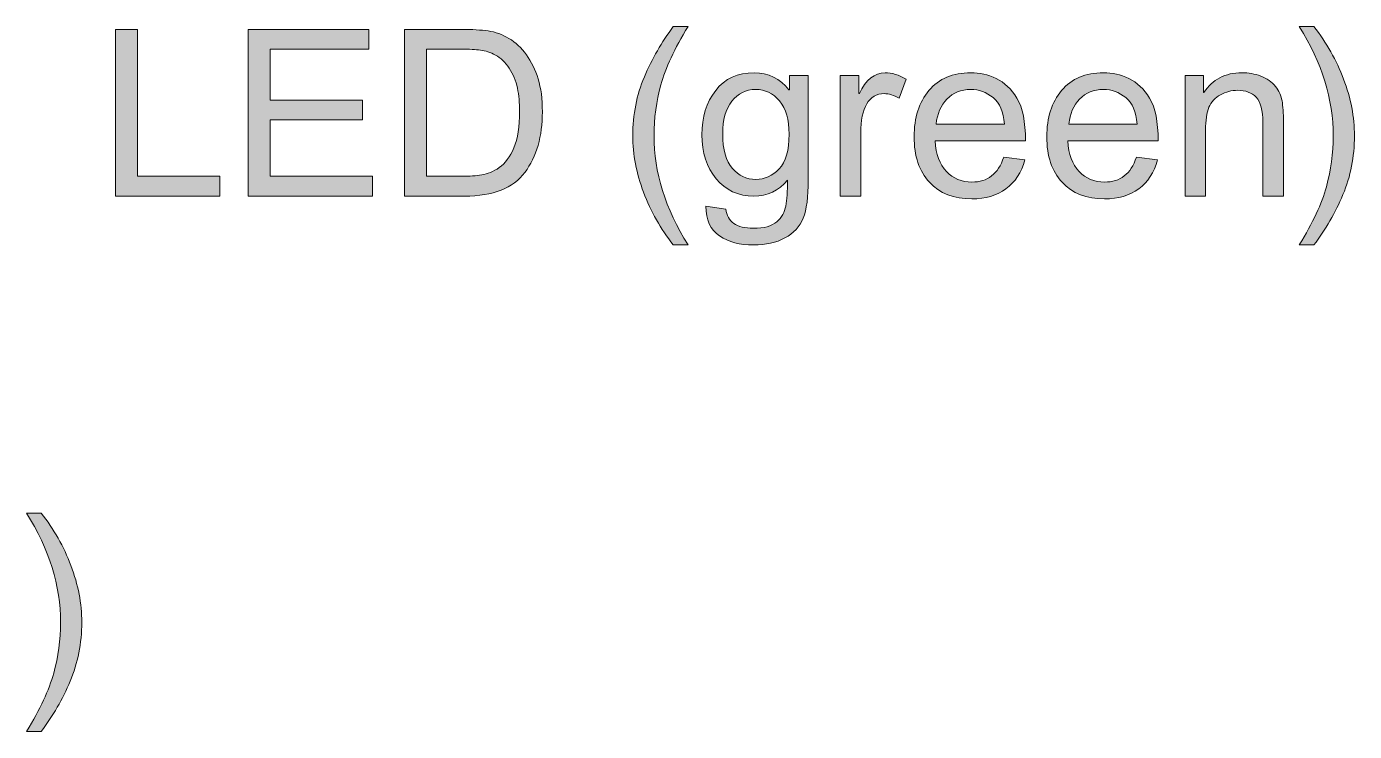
# Model space of a CAD drawing. Header units: inches. Extents: x -20 to 181, y -159 to -38.
# Drawn here: x 164.76 to 180.84, y -60.57 to -52.03 of the extents above; entities that cross this region are included whole.
import ezdxf

# ---------------------------------------------------------------- set-up
doc = ezdxf.new("R2010")
doc.units = ezdxf.units.IN
doc.header["$MEASUREMENT"] = 0
doc.layers.add('TEXT_GERMAN', color=7, linetype='Continuous')

# ---------------------------------------------------------------- blocks, each defined once
blk = doc.blocks.new('block 123')
at = {"layer": 'TEXT_GERMAN', "true_color": 0xffffff}
h = blk.add_hatch(color=7, dxfattribs=at)
h.dxf.hatch_style = 2
h.paths.add_polyline_path([(167.098, -54.081), (165.834, -54.081), (165.834, -52.061), (166.102, -52.061), (166.102, -53.841), (167.098, -53.841)])
h = blk.add_hatch(color=7, dxfattribs=at)
h.dxf.hatch_style = 2
h.paths.add_polyline_path([(168.948, -54.081), (167.439, -54.081), (167.439, -52.061), (168.901, -52.061), (168.901, -52.3), (167.707, -52.3), (167.707, -52.918), (168.824, -52.918), (168.824, -53.157), (167.707, -53.157), (167.707, -53.841), (168.948, -53.841)])
h = blk.add_hatch(color=7, dxfattribs=at)
h.dxf.hatch_style = 2
edge = h.paths.add_edge_path()
edge.add_spline(control_points=[(169.335, -52.061), (169.335, -52.061), (170.032, -52.061), (170.032, -52.061), (170.154, -52.061), (170.259, -52.067), (170.348, -52.079), (170.436, -52.092), (170.52, -52.122), (170.6, -52.17), (170.681, -52.218), (170.751, -52.285), (170.811, -52.369), (170.872, -52.454), (170.919, -52.551), (170.953, -52.661), (170.988, -52.77), (171.005, -52.903), (171.005, -53.06), (171.005, -53.357), (170.934, -53.602), (170.793, -53.793), (170.651, -53.985), (170.408, -54.081), (170.062, -54.081), (170.062, -54.081), (169.335, -54.081), (169.335, -54.081), (169.335, -54.081), (169.335, -52.061), (169.335, -52.061)], knot_values=[0, 0, 0, 0, 1, 1, 1, 2, 2, 2, 3, 3, 3, 4, 4, 4, 5, 5, 5, 6, 6, 6, 7, 7, 7, 8, 8, 8, 9, 9, 9, 10, 10, 10, 10], degree=3, periodic=1)
edge = h.paths.add_edge_path()
edge.add_spline(control_points=[(169.602, -53.841), (169.602, -53.841), (170.035, -53.841), (170.035, -53.841), (170.123, -53.841), (170.202, -53.835), (170.271, -53.824), (170.341, -53.813), (170.411, -53.784), (170.482, -53.735), (170.553, -53.686), (170.612, -53.606), (170.659, -53.495), (170.706, -53.384), (170.729, -53.237), (170.729, -53.054), (170.729, -52.953), (170.72, -52.859), (170.702, -52.771), (170.684, -52.683), (170.651, -52.603), (170.603, -52.531), (170.555, -52.459), (170.5, -52.406), (170.437, -52.373), (170.375, -52.339), (170.314, -52.319), (170.255, -52.311), (170.195, -52.304), (170.12, -52.3), (170.026, -52.3), (170.026, -52.3), (169.602, -52.3), (169.602, -52.3), (169.602, -52.3), (169.602, -53.841), (169.602, -53.841)], knot_values=[0, 0, 0, 0, 1, 1, 1, 2, 2, 2, 3, 3, 3, 4, 4, 4, 5, 5, 5, 6, 6, 6, 7, 7, 7, 8, 8, 8, 9, 9, 9, 10, 10, 10, 11, 11, 11, 12, 12, 12, 12], degree=3, periodic=1)
h = blk.add_hatch(color=7, dxfattribs=at)
h.dxf.hatch_style = 2
edge = h.paths.add_edge_path()
edge.add_spline(control_points=[(172.769, -54.673), (172.769, -54.673), (172.591, -54.673), (172.591, -54.673), (172.439, -54.479), (172.319, -54.266), (172.231, -54.035), (172.144, -53.805), (172.1, -53.576), (172.1, -53.35), (172.1, -53.094), (172.147, -52.856), (172.24, -52.637), (172.333, -52.417), (172.45, -52.214), (172.591, -52.026), (172.591, -52.026), (172.769, -52.026), (172.769, -52.026), (172.605, -52.294), (172.496, -52.53), (172.44, -52.732), (172.385, -52.934), (172.357, -53.139), (172.357, -53.348), (172.357, -53.791), (172.494, -54.233), (172.769, -54.673)], knot_values=[0, 0, 0, 0, 1, 1, 1, 2, 2, 2, 3, 3, 3, 4, 4, 4, 5, 5, 5, 6, 6, 6, 7, 7, 7, 8, 8, 8, 9, 9, 9, 9], degree=3, periodic=1)
h = blk.add_hatch(color=7, dxfattribs=at)
h.dxf.hatch_style = 2
edge = h.paths.add_edge_path()
edge.add_spline(control_points=[(180.351, -52.026), (180.504, -52.221), (180.624, -52.433), (180.711, -52.664), (180.799, -52.895), (180.842, -53.124), (180.842, -53.35), (180.842, -53.606), (180.796, -53.843), (180.703, -54.063), (180.61, -54.282), (180.493, -54.486), (180.351, -54.673), (180.351, -54.673), (180.174, -54.673), (180.174, -54.673), (180.337, -54.405), (180.447, -54.17), (180.502, -53.968), (180.558, -53.767), (180.586, -53.562), (180.586, -53.353), (180.586, -52.909), (180.449, -52.466), (180.174, -52.026), (180.174, -52.026), (180.351, -52.026), (180.351, -52.026)], knot_values=[0, 0, 0, 0, 1, 1, 1, 2, 2, 2, 3, 3, 3, 4, 4, 4, 5, 5, 5, 6, 6, 6, 7, 7, 7, 8, 8, 8, 9, 9, 9, 9], degree=3, periodic=1)
h = blk.add_hatch(color=7, dxfattribs=at)
h.dxf.hatch_style = 2
edge = h.paths.add_edge_path()
edge.add_spline(control_points=[(174.226, -53.884), (174.226, -54.091), (174.205, -54.246), (174.164, -54.349), (174.122, -54.451), (174.049, -54.531), (173.943, -54.588), (173.837, -54.645), (173.711, -54.673), (173.564, -54.673), (173.399, -54.673), (173.261, -54.637), (173.151, -54.563), (173.041, -54.49), (172.985, -54.369), (172.985, -54.202), (172.985, -54.202), (173.227, -54.239), (173.227, -54.239), (173.236, -54.316), (173.268, -54.374), (173.324, -54.413), (173.379, -54.451), (173.458, -54.471), (173.561, -54.471), (173.69, -54.471), (173.784, -54.445), (173.844, -54.392), (173.904, -54.34), (173.94, -54.276), (173.954, -54.201), (173.967, -54.125), (173.974, -54.022), (173.974, -53.889), (173.866, -54.017), (173.73, -54.081), (173.567, -54.081), (173.377, -54.081), (173.224, -54.01), (173.109, -53.87), (172.993, -53.729), (172.936, -53.552), (172.936, -53.338), (172.936, -53.123), (172.992, -52.944), (173.104, -52.801), (173.216, -52.657), (173.371, -52.586), (173.57, -52.586), (173.742, -52.586), (173.883, -52.655), (173.991, -52.794), (173.991, -52.794), (173.997, -52.794), (173.997, -52.794), (173.997, -52.794), (173.997, -52.619), (173.997, -52.619), (173.997, -52.619), (174.226, -52.619), (174.226, -52.619), (174.226, -52.619), (174.226, -53.884), (174.226, -53.884)], knot_values=[0, 0, 0, 0, 1, 1, 1, 2, 2, 2, 3, 3, 3, 4, 4, 4, 5, 5, 5, 6, 6, 6, 7, 7, 7, 8, 8, 8, 9, 9, 9, 10, 10, 10, 11, 11, 11, 12, 12, 12, 13, 13, 13, 14, 14, 14, 15, 15, 15, 16, 16, 16, 17, 17, 17, 18, 18, 18, 19, 19, 19, 20, 20, 20, 21, 21, 21, 21], degree=3, periodic=1)
edge = h.paths.add_edge_path()
edge.add_spline(control_points=[(173.59, -53.878), (173.696, -53.878), (173.79, -53.836), (173.872, -53.752), (173.953, -53.668), (173.994, -53.527), (173.994, -53.33), (173.994, -53.155), (173.955, -53.021), (173.877, -52.928), (173.799, -52.835), (173.702, -52.788), (173.588, -52.788), (173.47, -52.788), (173.374, -52.836), (173.3, -52.931), (173.226, -53.027), (173.189, -53.158), (173.189, -53.324), (173.189, -53.516), (173.228, -53.657), (173.306, -53.745), (173.383, -53.834), (173.478, -53.878), (173.59, -53.878)], knot_values=[0, 0, 0, 0, 1, 1, 1, 2, 2, 2, 3, 3, 3, 4, 4, 4, 5, 5, 5, 6, 6, 6, 7, 7, 7, 8, 8, 8, 8], degree=3, periodic=1)
h = blk.add_hatch(color=7, dxfattribs=at)
h.dxf.hatch_style = 2
edge = h.paths.add_edge_path()
edge.add_spline(control_points=[(175.41, -52.664), (175.41, -52.664), (175.325, -52.893), (175.325, -52.893), (175.263, -52.857), (175.203, -52.839), (175.145, -52.839), (175.052, -52.839), (174.981, -52.881), (174.934, -52.964), (174.886, -53.047), (174.862, -53.164), (174.862, -53.313), (174.862, -53.313), (174.862, -54.081), (174.862, -54.081), (174.862, -54.081), (174.614, -54.081), (174.614, -54.081), (174.614, -54.081), (174.614, -52.619), (174.614, -52.619), (174.614, -52.619), (174.84, -52.619), (174.84, -52.619), (174.84, -52.619), (174.84, -52.839), (174.84, -52.839), (174.84, -52.839), (174.845, -52.839), (174.845, -52.839), (174.924, -52.67), (175.028, -52.586), (175.156, -52.586), (175.24, -52.586), (175.325, -52.612), (175.41, -52.664)], knot_values=[0, 0, 0, 0, 1, 1, 1, 2, 2, 2, 3, 3, 3, 4, 4, 4, 5, 5, 5, 6, 6, 6, 7, 7, 7, 8, 8, 8, 9, 9, 9, 10, 10, 10, 11, 11, 11, 12, 12, 12, 12], degree=3, periodic=1)
h = blk.add_hatch(color=7, dxfattribs=at)
h.dxf.hatch_style = 2
edge = h.paths.add_edge_path()
edge.add_spline(control_points=[(176.857, -53.412), (176.857, -53.412), (175.762, -53.412), (175.762, -53.412), (175.772, -53.574), (175.818, -53.698), (175.9, -53.783), (175.982, -53.869), (176.085, -53.911), (176.208, -53.911), (176.303, -53.911), (176.382, -53.886), (176.446, -53.836), (176.511, -53.786), (176.56, -53.711), (176.594, -53.609), (176.594, -53.609), (176.849, -53.641), (176.849, -53.641), (176.807, -53.794), (176.732, -53.911), (176.621, -53.993), (176.511, -54.074), (176.373, -54.115), (176.208, -54.115), (175.989, -54.115), (175.817, -54.048), (175.693, -53.913), (175.57, -53.779), (175.508, -53.595), (175.508, -53.361), (175.508, -53.131), (175.568, -52.944), (175.688, -52.801), (175.808, -52.657), (175.977, -52.586), (176.194, -52.586), (176.301, -52.586), (176.403, -52.609), (176.502, -52.656), (176.601, -52.703), (176.685, -52.782), (176.754, -52.895), (176.823, -53.007), (176.857, -53.18), (176.857, -53.412)], knot_values=[0, 0, 0, 0, 1, 1, 1, 2, 2, 2, 3, 3, 3, 4, 4, 4, 5, 5, 5, 6, 6, 6, 7, 7, 7, 8, 8, 8, 9, 9, 9, 10, 10, 10, 11, 11, 11, 12, 12, 12, 13, 13, 13, 14, 14, 14, 15, 15, 15, 15], degree=3, periodic=1)
edge = h.paths.add_edge_path()
edge.add_spline(control_points=[(176.602, -53.208), (176.592, -53.06), (176.546, -52.952), (176.464, -52.887), (176.381, -52.821), (176.292, -52.788), (176.194, -52.788), (176.077, -52.788), (175.982, -52.827), (175.906, -52.905), (175.831, -52.983), (175.787, -53.084), (175.775, -53.208), (175.775, -53.208), (176.602, -53.208), (176.602, -53.208)], knot_values=[0, 0, 0, 0, 1, 1, 1, 2, 2, 2, 3, 3, 3, 4, 4, 4, 5, 5, 5, 5], degree=3, periodic=1)
h = blk.add_hatch(color=7, dxfattribs=at)
h.dxf.hatch_style = 2
edge = h.paths.add_edge_path()
edge.add_spline(control_points=[(178.464, -53.412), (178.464, -53.412), (177.369, -53.412), (177.369, -53.412), (177.379, -53.574), (177.425, -53.698), (177.507, -53.783), (177.59, -53.869), (177.692, -53.911), (177.815, -53.911), (177.91, -53.911), (177.989, -53.886), (178.054, -53.836), (178.118, -53.786), (178.167, -53.711), (178.201, -53.609), (178.201, -53.609), (178.456, -53.641), (178.456, -53.641), (178.415, -53.794), (178.339, -53.911), (178.229, -53.993), (178.118, -54.074), (177.981, -54.115), (177.815, -54.115), (177.596, -54.115), (177.424, -54.048), (177.3, -53.913), (177.177, -53.779), (177.115, -53.595), (177.115, -53.361), (177.115, -53.131), (177.175, -52.944), (177.295, -52.801), (177.415, -52.657), (177.584, -52.586), (177.801, -52.586), (177.908, -52.586), (178.01, -52.609), (178.109, -52.656), (178.208, -52.703), (178.292, -52.782), (178.361, -52.895), (178.43, -53.007), (178.464, -53.18), (178.464, -53.412)], knot_values=[0, 0, 0, 0, 1, 1, 1, 2, 2, 2, 3, 3, 3, 4, 4, 4, 5, 5, 5, 6, 6, 6, 7, 7, 7, 8, 8, 8, 9, 9, 9, 10, 10, 10, 11, 11, 11, 12, 12, 12, 13, 13, 13, 14, 14, 14, 15, 15, 15, 15], degree=3, periodic=1)
edge = h.paths.add_edge_path()
edge.add_spline(control_points=[(178.209, -53.208), (178.199, -53.06), (178.153, -52.952), (178.071, -52.887), (177.988, -52.821), (177.899, -52.788), (177.801, -52.788), (177.685, -52.788), (177.589, -52.827), (177.513, -52.905), (177.438, -52.983), (177.395, -53.084), (177.382, -53.208), (177.382, -53.208), (178.209, -53.208), (178.209, -53.208)], knot_values=[0, 0, 0, 0, 1, 1, 1, 2, 2, 2, 3, 3, 3, 4, 4, 4, 5, 5, 5, 5], degree=3, periodic=1)
h = blk.add_hatch(color=7, dxfattribs=at)
h.dxf.hatch_style = 2
edge = h.paths.add_edge_path()
edge.add_spline(control_points=[(179.982, -54.081), (179.982, -54.081), (179.732, -54.081), (179.732, -54.081), (179.732, -54.081), (179.732, -53.192), (179.732, -53.192), (179.732, -53.042), (179.705, -52.939), (179.652, -52.883), (179.598, -52.827), (179.523, -52.799), (179.428, -52.799), (179.354, -52.799), (179.284, -52.817), (179.219, -52.853), (179.153, -52.889), (179.107, -52.939), (179.079, -53.005), (179.052, -53.07), (179.038, -53.162), (179.038, -53.282), (179.038, -53.282), (179.038, -54.081), (179.038, -54.081), (179.038, -54.081), (178.79, -54.081), (178.79, -54.081), (178.79, -54.081), (178.79, -52.619), (178.79, -52.619), (178.79, -52.619), (179.013, -52.619), (179.013, -52.619), (179.013, -52.619), (179.013, -52.825), (179.013, -52.825), (179.013, -52.825), (179.019, -52.825), (179.019, -52.825), (179.071, -52.745), (179.135, -52.686), (179.212, -52.646), (179.289, -52.606), (179.378, -52.586), (179.479, -52.586), (179.556, -52.586), (179.632, -52.599), (179.708, -52.627), (179.783, -52.654), (179.842, -52.696), (179.885, -52.751), (179.927, -52.806), (179.954, -52.865), (179.965, -52.927), (179.976, -52.99), (179.982, -53.074), (179.982, -53.181), (179.982, -53.181), (179.982, -54.081), (179.982, -54.081)], knot_values=[0, 0, 0, 0, 1, 1, 1, 2, 2, 2, 3, 3, 3, 4, 4, 4, 5, 5, 5, 6, 6, 6, 7, 7, 7, 8, 8, 8, 9, 9, 9, 10, 10, 10, 11, 11, 11, 12, 12, 12, 13, 13, 13, 14, 14, 14, 15, 15, 15, 16, 16, 16, 17, 17, 17, 18, 18, 18, 19, 19, 19, 20, 20, 20, 20], degree=3, periodic=1)
at = {"layer": 'TEXT_GERMAN', "lineweight": 0}
for points in [[(167.098, -54.081), (165.834, -54.081), (165.834, -52.061), (166.102, -52.061), (166.102, -53.841), (167.098, -53.841), (167.098, -54.081)], [(168.948, -54.081), (167.439, -54.081), (167.439, -52.061), (168.901, -52.061), (168.901, -52.3), (167.707, -52.3), (167.707, -52.918), (168.824, -52.918), (168.824, -53.157), (167.707, -53.157), (167.707, -53.841), (168.948, -53.841), (168.948, -54.081)]]:
    blk.add_lwpolyline(points, dxfattribs=at)
for points, knots in [([(169.335, -52.061), (169.335, -52.061), (170.032, -52.061), (170.032, -52.061), (170.154, -52.061), (170.259, -52.067), (170.348, -52.079), (170.436, -52.092), (170.52, -52.122), (170.6, -52.17), (170.681, -52.218), (170.751, -52.285), (170.811, -52.369), (170.872, -52.454), (170.919, -52.551), (170.953, -52.661), (170.988, -52.77), (171.005, -52.903), (171.005, -53.06), (171.005, -53.357), (170.934, -53.602), (170.793, -53.793), (170.651, -53.985), (170.408, -54.081), (170.062, -54.081), (170.062, -54.081), (169.335, -54.081), (169.335, -54.081), (169.335, -54.081), (169.335, -52.061), (169.335, -52.061)], [0, 0, 0, 0, 1, 1, 1, 2, 2, 2, 3, 3, 3, 4, 4, 4, 5, 5, 5, 6, 6, 6, 7, 7, 7, 8, 8, 8, 9, 9, 9, 10, 10, 10, 10]), ([(172.769, -54.673), (172.769, -54.673), (172.591, -54.673), (172.591, -54.673), (172.439, -54.479), (172.319, -54.266), (172.231, -54.035), (172.144, -53.805), (172.1, -53.576), (172.1, -53.35), (172.1, -53.094), (172.147, -52.856), (172.24, -52.637), (172.333, -52.417), (172.45, -52.214), (172.591, -52.026), (172.591, -52.026), (172.769, -52.026), (172.769, -52.026), (172.605, -52.294), (172.496, -52.53), (172.44, -52.732), (172.385, -52.934), (172.357, -53.139), (172.357, -53.348), (172.357, -53.791), (172.494, -54.233), (172.769, -54.673)], [0, 0, 0, 0, 1, 1, 1, 2, 2, 2, 3, 3, 3, 4, 4, 4, 5, 5, 5, 6, 6, 6, 7, 7, 7, 8, 8, 8, 9, 9, 9, 9]), ([(180.351, -52.026), (180.504, -52.221), (180.624, -52.433), (180.711, -52.664), (180.799, -52.895), (180.842, -53.124), (180.842, -53.35), (180.842, -53.606), (180.796, -53.843), (180.703, -54.063), (180.61, -54.282), (180.493, -54.486), (180.351, -54.673), (180.351, -54.673), (180.174, -54.673), (180.174, -54.673), (180.337, -54.405), (180.447, -54.17), (180.502, -53.968), (180.558, -53.767), (180.586, -53.562), (180.586, -53.353), (180.586, -52.909), (180.449, -52.466), (180.174, -52.026), (180.174, -52.026), (180.351, -52.026), (180.351, -52.026)], [0, 0, 0, 0, 1, 1, 1, 2, 2, 2, 3, 3, 3, 4, 4, 4, 5, 5, 5, 6, 6, 6, 7, 7, 7, 8, 8, 8, 9, 9, 9, 9]), ([(169.602, -53.841), (169.602, -53.841), (170.035, -53.841), (170.035, -53.841), (170.123, -53.841), (170.202, -53.835), (170.271, -53.824), (170.341, -53.813), (170.411, -53.784), (170.482, -53.735), (170.553, -53.686), (170.612, -53.606), (170.659, -53.495), (170.706, -53.384), (170.729, -53.237), (170.729, -53.054), (170.729, -52.953), (170.72, -52.859), (170.702, -52.771), (170.684, -52.683), (170.651, -52.603), (170.603, -52.531), (170.555, -52.459), (170.5, -52.406), (170.437, -52.373), (170.375, -52.339), (170.314, -52.319), (170.255, -52.311), (170.195, -52.304), (170.12, -52.3), (170.026, -52.3), (170.026, -52.3), (169.602, -52.3), (169.602, -52.3), (169.602, -52.3), (169.602, -53.841), (169.602, -53.841)], [0, 0, 0, 0, 1, 1, 1, 2, 2, 2, 3, 3, 3, 4, 4, 4, 5, 5, 5, 6, 6, 6, 7, 7, 7, 8, 8, 8, 9, 9, 9, 10, 10, 10, 11, 11, 11, 12, 12, 12, 12]), ([(174.226, -53.884), (174.226, -54.091), (174.205, -54.246), (174.164, -54.349), (174.122, -54.451), (174.049, -54.531), (173.943, -54.588), (173.837, -54.645), (173.711, -54.673), (173.564, -54.673), (173.399, -54.673), (173.261, -54.637), (173.151, -54.563), (173.041, -54.49), (172.985, -54.369), (172.985, -54.202), (172.985, -54.202), (173.227, -54.239), (173.227, -54.239), (173.236, -54.316), (173.268, -54.374), (173.324, -54.413), (173.379, -54.451), (173.458, -54.471), (173.561, -54.471), (173.69, -54.471), (173.784, -54.445), (173.844, -54.392), (173.904, -54.34), (173.94, -54.276), (173.954, -54.201), (173.967, -54.125), (173.974, -54.022), (173.974, -53.889), (173.866, -54.017), (173.73, -54.081), (173.567, -54.081), (173.377, -54.081), (173.224, -54.01), (173.109, -53.87), (172.993, -53.729), (172.936, -53.552), (172.936, -53.338), (172.936, -53.123), (172.992, -52.944), (173.104, -52.801), (173.216, -52.657), (173.371, -52.586), (173.57, -52.586), (173.742, -52.586), (173.883, -52.655), (173.991, -52.794), (173.991, -52.794), (173.997, -52.794), (173.997, -52.794), (173.997, -52.794), (173.997, -52.619), (173.997, -52.619), (173.997, -52.619), (174.226, -52.619), (174.226, -52.619), (174.226, -52.619), (174.226, -53.884), (174.226, -53.884)], [0, 0, 0, 0, 1, 1, 1, 2, 2, 2, 3, 3, 3, 4, 4, 4, 5, 5, 5, 6, 6, 6, 7, 7, 7, 8, 8, 8, 9, 9, 9, 10, 10, 10, 11, 11, 11, 12, 12, 12, 13, 13, 13, 14, 14, 14, 15, 15, 15, 16, 16, 16, 17, 17, 17, 18, 18, 18, 19, 19, 19, 20, 20, 20, 21, 21, 21, 21]), ([(175.41, -52.664), (175.41, -52.664), (175.325, -52.893), (175.325, -52.893), (175.263, -52.857), (175.203, -52.839), (175.145, -52.839), (175.052, -52.839), (174.981, -52.881), (174.934, -52.964), (174.886, -53.047), (174.862, -53.164), (174.862, -53.313), (174.862, -53.313), (174.862, -54.081), (174.862, -54.081), (174.862, -54.081), (174.614, -54.081), (174.614, -54.081), (174.614, -54.081), (174.614, -52.619), (174.614, -52.619), (174.614, -52.619), (174.84, -52.619), (174.84, -52.619), (174.84, -52.619), (174.84, -52.839), (174.84, -52.839), (174.84, -52.839), (174.845, -52.839), (174.845, -52.839), (174.924, -52.67), (175.028, -52.586), (175.156, -52.586), (175.24, -52.586), (175.325, -52.612), (175.41, -52.664)], [0, 0, 0, 0, 1, 1, 1, 2, 2, 2, 3, 3, 3, 4, 4, 4, 5, 5, 5, 6, 6, 6, 7, 7, 7, 8, 8, 8, 9, 9, 9, 10, 10, 10, 11, 11, 11, 12, 12, 12, 12]), ([(176.857, -53.412), (176.857, -53.412), (175.762, -53.412), (175.762, -53.412), (175.772, -53.574), (175.818, -53.698), (175.9, -53.783), (175.982, -53.869), (176.085, -53.911), (176.208, -53.911), (176.303, -53.911), (176.382, -53.886), (176.446, -53.836), (176.511, -53.786), (176.56, -53.711), (176.594, -53.609), (176.594, -53.609), (176.849, -53.641), (176.849, -53.641), (176.807, -53.794), (176.732, -53.911), (176.621, -53.993), (176.511, -54.074), (176.373, -54.115), (176.208, -54.115), (175.989, -54.115), (175.817, -54.048), (175.693, -53.913), (175.57, -53.779), (175.508, -53.595), (175.508, -53.361), (175.508, -53.131), (175.568, -52.944), (175.688, -52.801), (175.808, -52.657), (175.977, -52.586), (176.194, -52.586), (176.301, -52.586), (176.403, -52.609), (176.502, -52.656), (176.601, -52.703), (176.685, -52.782), (176.754, -52.895), (176.823, -53.007), (176.857, -53.18), (176.857, -53.412)], [0, 0, 0, 0, 1, 1, 1, 2, 2, 2, 3, 3, 3, 4, 4, 4, 5, 5, 5, 6, 6, 6, 7, 7, 7, 8, 8, 8, 9, 9, 9, 10, 10, 10, 11, 11, 11, 12, 12, 12, 13, 13, 13, 14, 14, 14, 15, 15, 15, 15]), ([(178.464, -53.412), (178.464, -53.412), (177.369, -53.412), (177.369, -53.412), (177.379, -53.574), (177.425, -53.698), (177.507, -53.783), (177.59, -53.869), (177.692, -53.911), (177.815, -53.911), (177.91, -53.911), (177.989, -53.886), (178.054, -53.836), (178.118, -53.786), (178.167, -53.711), (178.201, -53.609), (178.201, -53.609), (178.456, -53.641), (178.456, -53.641), (178.415, -53.794), (178.339, -53.911), (178.229, -53.993), (178.118, -54.074), (177.981, -54.115), (177.815, -54.115), (177.596, -54.115), (177.424, -54.048), (177.3, -53.913), (177.177, -53.779), (177.115, -53.595), (177.115, -53.361), (177.115, -53.131), (177.175, -52.944), (177.295, -52.801), (177.415, -52.657), (177.584, -52.586), (177.801, -52.586), (177.908, -52.586), (178.01, -52.609), (178.109, -52.656), (178.208, -52.703), (178.292, -52.782), (178.361, -52.895), (178.43, -53.007), (178.464, -53.18), (178.464, -53.412)], [0, 0, 0, 0, 1, 1, 1, 2, 2, 2, 3, 3, 3, 4, 4, 4, 5, 5, 5, 6, 6, 6, 7, 7, 7, 8, 8, 8, 9, 9, 9, 10, 10, 10, 11, 11, 11, 12, 12, 12, 13, 13, 13, 14, 14, 14, 15, 15, 15, 15]), ([(179.982, -54.081), (179.982, -54.081), (179.732, -54.081), (179.732, -54.081), (179.732, -54.081), (179.732, -53.192), (179.732, -53.192), (179.732, -53.042), (179.705, -52.939), (179.652, -52.883), (179.598, -52.827), (179.523, -52.799), (179.428, -52.799), (179.354, -52.799), (179.284, -52.817), (179.219, -52.853), (179.153, -52.889), (179.107, -52.939), (179.079, -53.005), (179.052, -53.07), (179.038, -53.162), (179.038, -53.282), (179.038, -53.282), (179.038, -54.081), (179.038, -54.081), (179.038, -54.081), (178.79, -54.081), (178.79, -54.081), (178.79, -54.081), (178.79, -52.619), (178.79, -52.619), (178.79, -52.619), (179.013, -52.619), (179.013, -52.619), (179.013, -52.619), (179.013, -52.825), (179.013, -52.825), (179.013, -52.825), (179.019, -52.825), (179.019, -52.825), (179.071, -52.745), (179.135, -52.686), (179.212, -52.646), (179.289, -52.606), (179.378, -52.586), (179.479, -52.586), (179.556, -52.586), (179.632, -52.599), (179.708, -52.627), (179.783, -52.654), (179.842, -52.696), (179.885, -52.751), (179.927, -52.806), (179.954, -52.865), (179.965, -52.927), (179.976, -52.99), (179.982, -53.074), (179.982, -53.181), (179.982, -53.181), (179.982, -54.081), (179.982, -54.081)], [0, 0, 0, 0, 1, 1, 1, 2, 2, 2, 3, 3, 3, 4, 4, 4, 5, 5, 5, 6, 6, 6, 7, 7, 7, 8, 8, 8, 9, 9, 9, 10, 10, 10, 11, 11, 11, 12, 12, 12, 13, 13, 13, 14, 14, 14, 15, 15, 15, 16, 16, 16, 17, 17, 17, 18, 18, 18, 19, 19, 19, 20, 20, 20, 20]), ([(173.59, -53.878), (173.696, -53.878), (173.79, -53.836), (173.872, -53.752), (173.953, -53.668), (173.994, -53.527), (173.994, -53.33), (173.994, -53.155), (173.955, -53.021), (173.877, -52.928), (173.799, -52.835), (173.702, -52.788), (173.588, -52.788), (173.47, -52.788), (173.374, -52.836), (173.3, -52.931), (173.226, -53.027), (173.189, -53.158), (173.189, -53.324), (173.189, -53.516), (173.228, -53.657), (173.306, -53.745), (173.383, -53.834), (173.478, -53.878), (173.59, -53.878)], [0, 0, 0, 0, 1, 1, 1, 2, 2, 2, 3, 3, 3, 4, 4, 4, 5, 5, 5, 6, 6, 6, 7, 7, 7, 8, 8, 8, 8]), ([(176.602, -53.208), (176.592, -53.06), (176.546, -52.952), (176.464, -52.887), (176.381, -52.821), (176.292, -52.788), (176.194, -52.788), (176.077, -52.788), (175.982, -52.827), (175.906, -52.905), (175.831, -52.983), (175.787, -53.084), (175.775, -53.208), (175.775, -53.208), (176.602, -53.208), (176.602, -53.208)], [0, 0, 0, 0, 1, 1, 1, 2, 2, 2, 3, 3, 3, 4, 4, 4, 5, 5, 5, 5]), ([(178.209, -53.208), (178.199, -53.06), (178.153, -52.952), (178.071, -52.887), (177.988, -52.821), (177.899, -52.788), (177.801, -52.788), (177.685, -52.788), (177.589, -52.827), (177.513, -52.905), (177.438, -52.983), (177.395, -53.084), (177.382, -53.208), (177.382, -53.208), (178.209, -53.208), (178.209, -53.208)], [0, 0, 0, 0, 1, 1, 1, 2, 2, 2, 3, 3, 3, 4, 4, 4, 5, 5, 5, 5])]:
    blk.add_open_spline(points, degree=3, knots=knots, dxfattribs=at)
blk = doc.blocks.new('block 124')
at = {"layer": 'TEXT_GERMAN', "true_color": 0xffffff}
h = blk.add_hatch(color=7, dxfattribs=at)
h.dxf.hatch_style = 2
edge = h.paths.add_edge_path()
edge.add_spline(control_points=[(164.934, -57.921), (165.087, -58.116), (165.206, -58.328), (165.294, -58.559), (165.381, -58.79), (165.425, -59.018), (165.425, -59.245), (165.425, -59.501), (165.378, -59.738), (165.285, -59.958), (165.193, -60.177), (165.076, -60.381), (164.934, -60.568), (164.934, -60.568), (164.756, -60.568), (164.756, -60.568), (164.92, -60.3), (165.029, -60.065), (165.085, -59.863), (165.141, -59.662), (165.168, -59.457), (165.168, -59.248), (165.168, -58.803), (165.031, -58.361), (164.756, -57.921), (164.756, -57.921), (164.934, -57.921), (164.934, -57.921)], knot_values=[0, 0, 0, 0, 1, 1, 1, 2, 2, 2, 3, 3, 3, 4, 4, 4, 5, 5, 5, 6, 6, 6, 7, 7, 7, 8, 8, 8, 9, 9, 9, 9], degree=3, periodic=1)
at = {"layer": 'TEXT_GERMAN', "lineweight": 0}
blk.add_open_spline([(164.934, -57.921), (165.087, -58.116), (165.206, -58.328), (165.294, -58.559), (165.381, -58.79), (165.425, -59.018), (165.425, -59.245), (165.425, -59.501), (165.378, -59.738), (165.285, -59.958), (165.193, -60.177), (165.076, -60.381), (164.934, -60.568), (164.934, -60.568), (164.756, -60.568), (164.756, -60.568), (164.92, -60.3), (165.029, -60.065), (165.085, -59.863), (165.141, -59.662), (165.168, -59.457), (165.168, -59.248), (165.168, -58.803), (165.031, -58.361), (164.756, -57.921), (164.756, -57.921), (164.934, -57.921), (164.934, -57.921)], degree=3, knots=[0, 0, 0, 0, 1, 1, 1, 2, 2, 2, 3, 3, 3, 4, 4, 4, 5, 5, 5, 6, 6, 6, 7, 7, 7, 8, 8, 8, 9, 9, 9, 9], dxfattribs=at)

msp = doc.modelspace()

# ---------------------------------------------------------------- block references
at = {"layer": 'TEXT_GERMAN'}
for name in ['block 123', 'block 124']:
    msp.add_blockref(name, (0, 0), dxfattribs=at)

doc.saveas('drawing.dxf')
